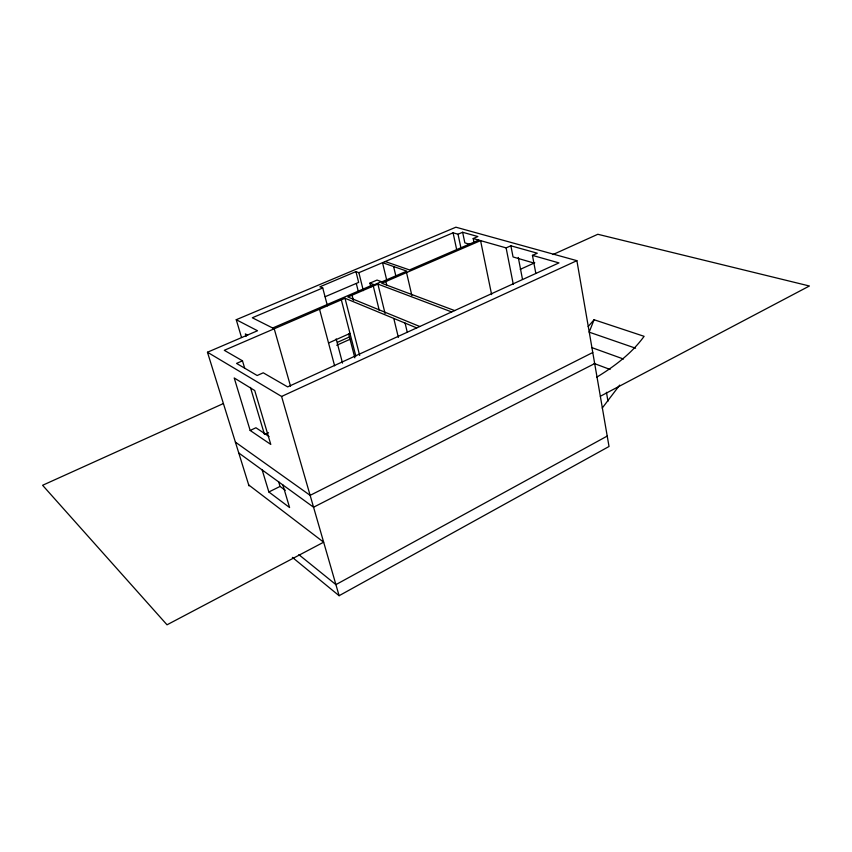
<?xml version="1.0" encoding="UTF-8"?>
<svg xmlns="http://www.w3.org/2000/svg" width="852" height="852" viewBox="0 0 852 852"><rect width="100%" height="100%" fill="white"/><g stroke="black" fill="none" stroke-linecap="round" stroke-linejoin="round"><path stroke-width="1.28" d="M596.783 377.148C614.622 366.285 631.726 353.367 644.112 336.327L594.078 319.745L589.158 332.152L635.571 348.202M619.67 385.125L602.226 408.087M588.178 326.54L594.078 319.745M292.385 557.378L339.107 595.708L609.02 446.491L576.889 260.669L455.905 227.196L236.249 319.713L241.531 337.498M607.22 436.064L335.912 584.621L298.86 554.663M600.33 396.265L809.4 285.995L597.816 234.279L552.959 254.556M594.685 363.57L313.568 507.217L238.752 452.955M592.768 352.504L310.139 495.353L235.386 442.124M262.16 469.931L268.859 491.977L280.042 486.439L285.282 490.273M264.929 434.403L268.518 432.709M250.168 430.462L270.787 444.435L254.727 390.525L234.215 377.968L250.168 430.462L255.941 427.757L269.051 436.512M236.249 319.713L257.528 330.746L207.462 352.227L281.586 396.446L576.889 260.669M223.224 403.624L42.6 485.278L167.024 624.804L323.664 542.192L248.688 484.937M520.231 269.36L534.779 262.778M337.53 342.28L349.586 336.881M535.844 273.471L532.447 255.376L537.282 253.204L510.88 245.802L506.12 247.889L473.201 238.539L474.01 242.426M336.721 345.262L350.023 339.288M328.542 343.005L349.991 333.42M244.748 368.415L242.469 360.811L236.547 363.41L257.176 375.519L263.247 372.803L287.656 386.904L558.944 262.906L532.447 255.376M272.672 328.009L373.634 284.525M381.387 281.682L374.252 284.76L369.938 283.12L370.897 286.996M478.717 240.104L409.514 269.935L385.2 261.543M416.724 327.913L345.007 298.253L224.289 350.31L242.469 360.811M451.666 311.938L377.894 284.067L347.893 297.007L419.791 326.508M473.201 238.539L477.855 236.536L462.625 232.266L458.025 234.225L453.083 232.82L358.862 272.683L355.944 271.596L319.915 286.805L322.738 287.965L327.434 305.793M369.938 283.12L377.053 280.063L381.856 281.852L406.777 271.117L382.527 262.672L386.872 280.766M325.187 296.698L358.649 282.406L355.944 271.596M322.738 287.965L252.309 317.775L274.216 328.776L290.532 386.169M469.931 244.354L464.862 242.873L462.625 232.266M534.396 263.183L513.053 256.953L510.88 245.802M591.618 347.541L623.494 359.022M454.648 310.575L381.792 283.269L480.571 240.637L491.625 294.6M594.153 363.484L610.085 369.47M247.687 335.155L245.355 333.909L246.1 336.433M268.859 491.977L289.584 507.547L282.853 484.937M207.462 352.227L248.986 485.874M250.424 387.426L264.45 434.307M278.572 481.55L280.042 486.439M281.586 396.446L339.107 595.708M319.543 309.233L334.623 365.827M336.157 338.904L342.525 363.09M341.332 299.84L355.848 356.125M348.66 333.92L354.847 357.84M345.007 298.253L359.682 355.476M352.078 295.207L353.388 300.351M356.392 283.854L358.33 291.554M358.862 272.683L363.335 290.617M373.293 286.059L379.268 310.394M377.894 284.067L385.072 313.504M385.871 281.511L386.797 285.345M393.784 318.424L398.363 337.424M393.613 266.538L395.978 276.538M405.083 323.1L407.224 332.078M406.532 272.587L411.857 295.474M453.083 232.82L456.661 249.561M458.025 234.225L461.049 248.464M506.12 247.889L513.266 284.238M518.272 257.432L522.5 279.381M606.454 392.314L607.966 401.217"/></g></svg>
